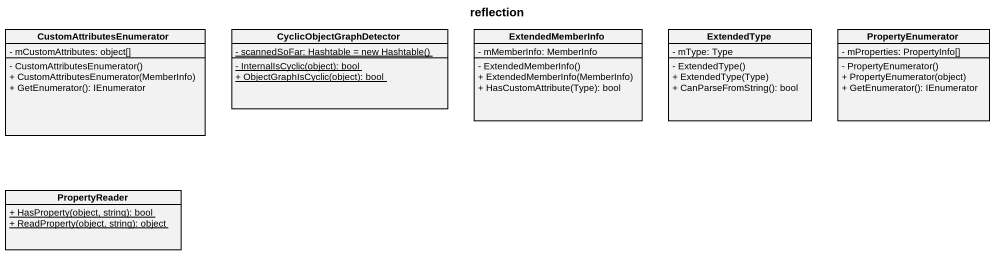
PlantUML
@startuml
title reflection
hide circle
hide empty members
skinparam classAttributeIconSize 0
class CustomAttributesEnumerator {
  - mCustomAttributes: object[]
  - CustomAttributesEnumerator()
  + CustomAttributesEnumerator(MemberInfo)
  + GetEnumerator(): IEnumerator
}
class CyclicObjectGraphDetector {
  {static} {field} - scannedSoFar: Hashtable = new Hashtable()
  {static} - InternalIsCyclic(object): bool
  {static} + ObjectGraphIsCyclic(object): bool
}
class ExtendedMemberInfo {
  - mMemberInfo: MemberInfo
  - ExtendedMemberInfo()
  + ExtendedMemberInfo(MemberInfo)
  + HasCustomAttribute(Type): bool
}
class ExtendedType {
  - mType: Type
  - ExtendedType()
  + ExtendedType(Type)
  + CanParseFromString(): bool
}
class PropertyEnumerator {
  - mProperties: PropertyInfo[]
  - PropertyEnumerator()
  + PropertyEnumerator(object)
  + GetEnumerator(): IEnumerator
}
class PropertyReader {
  {static} + HasProperty(object, string): bool
  {static} + ReadProperty(object, string): object
}
@enduml
